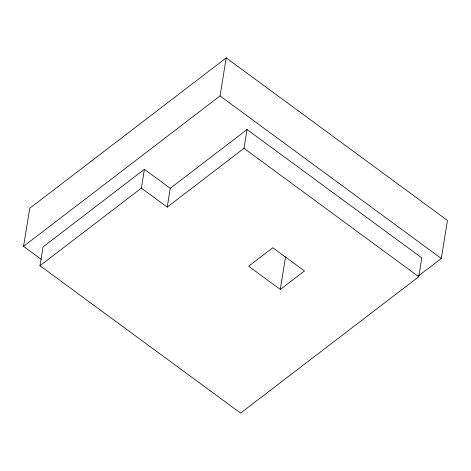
<?xml version="1.0" encoding="UTF-8"?>
<svg xmlns="http://www.w3.org/2000/svg" width="471" height="471" viewBox="0 0 471 471"><rect width="100%" height="100%" fill="white"/><g stroke="black" fill="none" stroke-linecap="round" stroke-linejoin="round"><path stroke-width="0.71" d="M41.295 259.386L23.55 246.345L29.714 208.306L226.21 57.898L447.45 220.44L441.286 258.479L418.548 275.888M170.266 188.3L247.051 129.525L421.804 257.914L418.76 276.724L240.593 413.102L39.988 265.721L43.032 246.91L144.414 169.307L170.266 188.3L167.217 207.11L141.371 188.117L144.414 169.307M23.55 246.345L220.045 95.937L226.21 57.898M167.217 207.11L244.002 148.336L247.051 129.525M280.28 289.477L304.466 270.966L272.833 247.728L248.647 266.239L280.28 289.477L285.603 256.63M39.988 265.721L141.371 188.117M220.045 95.937L441.286 258.479M244.002 148.336L418.76 276.724"/></g></svg>
